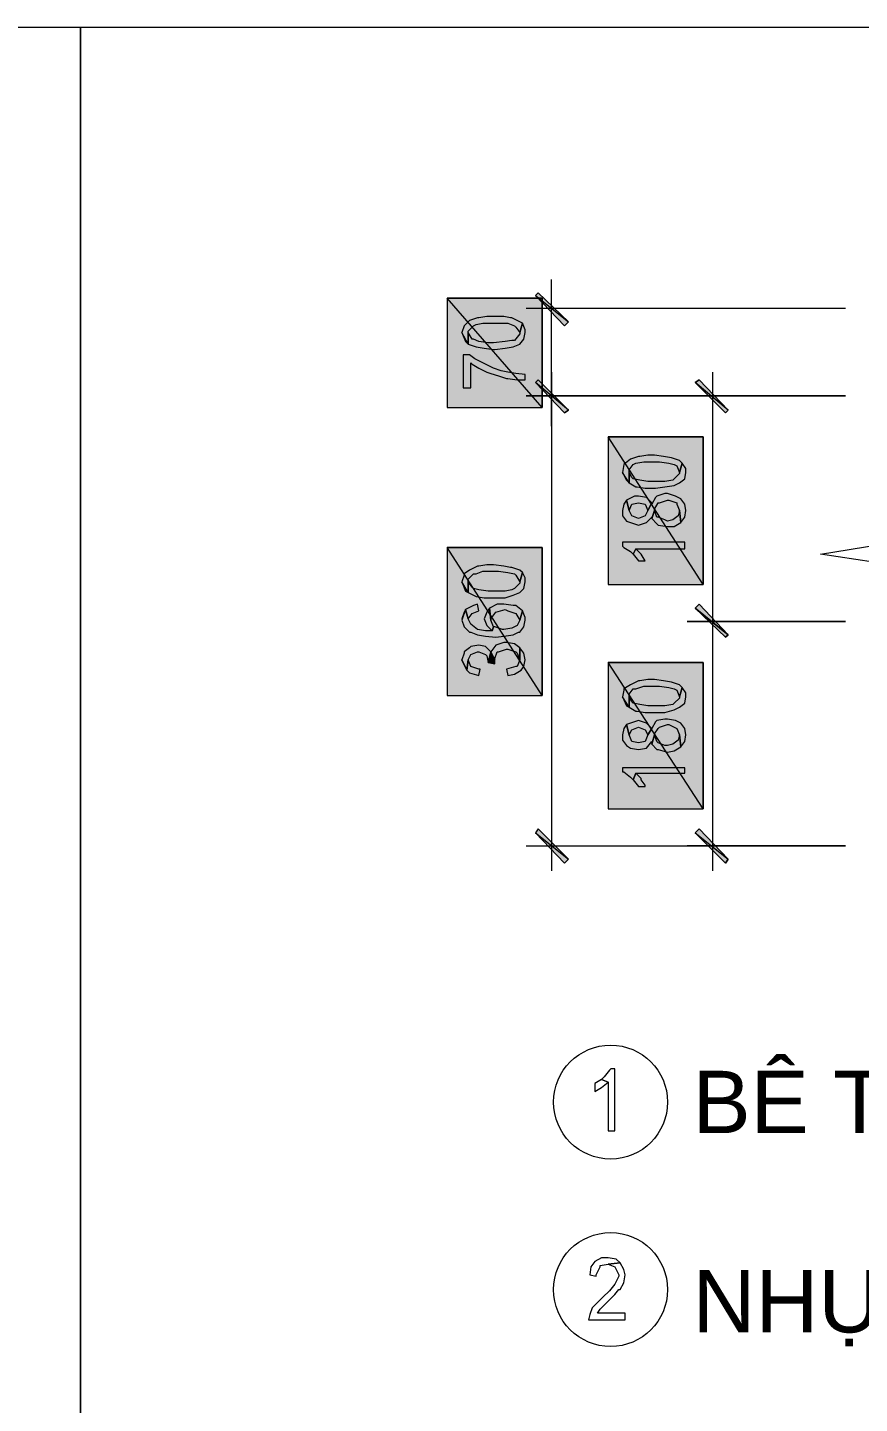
# Model space of a CAD drawing. Header units: millimetres. Extents: x 5117 to 246734, y -48177 to 129208.
# Drawn here: x 212016 to 212063.2, y 2460.3 to 2538.3 of the extents above; entities that cross this region are included whole.
import ezdxf

# ---------------------------------------------------------------- set-up
doc = ezdxf.new("R2010")
doc.units = ezdxf.units.MM
for name, color, linetype, lineweight in [('PCCC_241204-CHI TIET CAU TAO PCCC_dwg-1', 250, 'Continuous', 18), ('PDF_Geometry', 250, 'Continuous', 18), ('PDF_Solid Fills', 250, 'Continuous', 18), ('PDF_Text-1', 7, 'Continuous', 18)]:
    doc.layers.add(name, color=color, linetype=linetype, lineweight=lineweight)
doc.styles.add('Arial_2', font='arial_0.ttf', dxfattribs={"height": 3.536039})

# ---------------------------------------------------------------- blocks, each defined once
blk = doc.blocks.new('PCCC_241204-CHI TIET CAU TAO PCCC_dwg-1605646-PCCC-CHI TIẾT CÂU TẠO PCCC')
at = {"layer": 'PDF_Solid Fills'}
for points in [[(3294.985, 2516.752), (3289.596, 2522.964), (3289.596, 2516.752)], [(3294.985, 2516.752), (3289.596, 2522.964), (3294.985, 2522.964)], [(3296.482, 2521.617), (3294.76, 2523.263), (3294.61, 2523.114)], [(3296.257, 2521.392), (3294.61, 2523.114), (3296.482, 2521.617)], [(3296.482, 2516.602), (3294.61, 2518.174), (3294.76, 2518.323)], [(3296.482, 2516.602), (3294.61, 2518.174), (3294.76, 2518.323)], [(3296.257, 2516.452), (3296.482, 2516.602), (3294.61, 2518.174)], [(3296.257, 2516.452), (3296.482, 2516.602), (3294.61, 2518.174)], [(3305.538, 2516.602), (3303.667, 2518.174), (3303.891, 2518.323)], [(3305.388, 2516.452), (3305.538, 2516.602), (3303.667, 2518.174)], [(3304.116, 2506.722), (3298.727, 2515.105), (3298.727, 2506.722)], [(3304.116, 2506.722), (3298.727, 2515.105), (3304.116, 2515.105)], [(3294.985, 2500.435), (3289.596, 2508.818), (3289.596, 2500.435)], [(3294.985, 2500.435), (3289.596, 2508.818), (3294.985, 2508.818)], [(3305.538, 2503.878), (3303.891, 2505.6), (3303.667, 2505.375)], [(3305.538, 2503.878), (3303.667, 2505.375), (3303.891, 2505.6)], [(3305.388, 2503.729), (3303.667, 2505.375), (3305.538, 2503.878)], [(3305.388, 2503.729), (3305.538, 2503.878), (3303.667, 2505.375)], [(3292.29, 2502.232), (3292.29, 2502.456), (3292.066, 2502.905), (3291.916, 2502.306)], [(3304.116, 2493.999), (3298.727, 2502.306), (3298.727, 2493.999)], [(3304.116, 2493.999), (3298.727, 2502.306), (3304.116, 2502.306)], [(3296.482, 2491.154), (3294.76, 2492.876), (3294.61, 2492.651)], [(3305.538, 2491.154), (3303.891, 2492.876), (3303.667, 2492.651)], [(3296.257, 2490.93), (3294.61, 2492.651), (3296.482, 2491.154)], [(3305.388, 2490.93), (3303.667, 2492.651), (3305.538, 2491.154)]]:
    blk.add_hatch(color=256, dxfattribs=at).paths.add_polyline_path(points)
at = {"layer": 'PDF_Geometry'}
for p, q in [((3295.509, 2515.704), (3295.509, 2524.012)), ((3312.199, 2522.365), (3294.086, 2522.365)), ((3295.509, 2518.773), (3295.509, 2490.481)), ((3304.64, 2518.773), (3304.64, 2503.205)), ((3304.64, 2506.049), (3304.64, 2490.481))]:
    blk.add_line(p, q, dxfattribs=at)
at = {"layer": 'PDF_Geometry', "flags": 128}
for points in [[(3075.835, 2173.732), (3268.788, 2173.732), (3268.788, 2538.307), (3075.835, 2538.307)], [(3268.788, 2397.971), (3461.742, 2397.971), (3461.742, 2538.307), (3268.788, 2538.307)], [(3289.596, 2516.752), (3294.985, 2516.752), (3294.985, 2522.964), (3289.596, 2522.964)], [(3294.76, 2523.263), (3294.61, 2523.114), (3296.257, 2521.392), (3296.482, 2521.617)], [(3290.494, 2519.746), (3290.494, 2517.874), (3290.943, 2517.874), (3290.943, 2519.296), (3291.018, 2519.222), (3291.392, 2518.997), (3291.841, 2518.773), (3292.066, 2518.698), (3292.515, 2518.548), (3292.964, 2518.398), (3293.039, 2518.398), (3293.563, 2518.323), (3294.012, 2518.323), (3294.012, 2518.623), (3293.488, 2518.698), (3293.039, 2518.773), (3292.664, 2518.847), (3292.215, 2518.997), (3291.766, 2519.222), (3291.617, 2519.296), (3291.167, 2519.521), (3290.868, 2519.746)], [(3296.257, 2516.452), (3294.61, 2518.174), (3294.76, 2518.323), (3296.482, 2516.602), (3296.257, 2516.452), (3296.482, 2516.602), (3294.76, 2518.323), (3294.61, 2518.174)], [(3305.388, 2516.452), (3305.538, 2516.602), (3303.891, 2518.323), (3303.667, 2518.174)], [(3298.727, 2506.722), (3304.116, 2506.722), (3304.116, 2515.105), (3298.727, 2515.105)], [(3299.55, 2510.914), (3299.55, 2510.614), (3299.775, 2510.315), (3299.999, 2510.24), (3300.448, 2510.09), (3300.897, 2510.24), (3301.197, 2510.539), (3301.197, 2510.465), (3301.347, 2510.914), (3301.347, 2510.989), (3301.571, 2511.363), (3301.646, 2511.363), (3302.095, 2511.512), (3302.17, 2511.512), (3302.619, 2511.363), (3302.619, 2511.288), (3302.769, 2510.914), (3302.843, 2510.24), (3303.068, 2510.539), (3303.143, 2510.914), (3303.068, 2511.288), (3302.843, 2511.587), (3302.544, 2511.737), (3302.095, 2511.887), (3301.945, 2511.887), (3301.496, 2511.737), (3301.421, 2511.662), (3301.197, 2511.288), (3301.197, 2511.363), (3300.972, 2510.914), (3300.823, 2510.614), (3300.448, 2510.465), (3300.074, 2510.614), (3299.924, 2510.914), (3299.775, 2511.512), (3299.625, 2511.288)], [(3299.775, 2511.512), (3299.924, 2510.914), (3300.074, 2511.288), (3300.448, 2511.363), (3300.823, 2511.288), (3300.972, 2510.914), (3301.197, 2511.363), (3300.897, 2511.662), (3300.448, 2511.737), (3300.224, 2511.737)], [(3301.197, 2510.465), (3301.496, 2510.165), (3301.571, 2510.09), (3302.095, 2510.016), (3302.469, 2510.016), (3302.843, 2510.24), (3302.769, 2510.914), (3302.694, 2510.614), (3302.394, 2510.39), (3302.095, 2510.315), (3301.945, 2510.39), (3301.571, 2510.539), (3301.496, 2510.539), (3301.347, 2510.914)], [(3289.596, 2500.435), (3294.985, 2500.435), (3294.985, 2508.818), (3289.596, 2508.818)], [(3299.55, 2509.117), (3299.55, 2508.893), (3299.625, 2508.818), (3299.999, 2508.594), (3300.149, 2508.444), (3300.299, 2508.743), (3303.068, 2508.743), (3303.068, 2509.117)], [(3300.149, 2508.444), (3300.448, 2508.07), (3300.823, 2508.07), (3300.598, 2508.444), (3300.299, 2508.743)], [(3291.691, 2504.776), (3291.841, 2504.402), (3292.14, 2504.103), (3292.215, 2504.327), (3292.066, 2504.702), (3291.991, 2505.375), (3291.841, 2505.151)], [(3291.991, 2505.375), (3292.066, 2504.702), (3292.066, 2504.776), (3292.29, 2505.076), (3292.365, 2505.151), (3292.889, 2505.3), (3293.039, 2505.225), (3293.488, 2505.076), (3293.712, 2504.702), (3293.862, 2505.225), (3293.488, 2505.525), (3293.338, 2505.525), (3292.814, 2505.6), (3292.44, 2505.6)], [(3303.891, 2505.6), (3303.667, 2505.375), (3305.388, 2503.729), (3305.538, 2503.878)], [(3305.388, 2503.729), (3305.538, 2503.878), (3303.891, 2505.6), (3303.667, 2505.375)], [(3303.218, 2504.627), (3312.199, 2504.627)], [(3292.066, 2502.905), (3292.29, 2502.456), (3292.29, 2502.531), (3292.44, 2502.905), (3292.515, 2502.905), (3292.964, 2503.055), (3293.039, 2503.055), (3293.488, 2502.905), (3293.563, 2502.83), (3293.712, 2502.456), (3293.712, 2503.13), (3293.413, 2503.354), (3292.964, 2503.429), (3292.814, 2503.429), (3292.365, 2503.279), (3292.29, 2503.205)], [(3292.964, 2501.932), (3293.039, 2501.558), (3293.413, 2501.633), (3293.787, 2501.857), (3293.937, 2502.082), (3294.012, 2502.456), (3293.937, 2502.83), (3293.712, 2503.13), (3293.712, 2502.456), (3293.563, 2502.082), (3293.488, 2502.082)], [(3291.916, 2502.306), (3292.29, 2502.232), (3292.29, 2502.456), (3292.066, 2502.905)], [(3298.727, 2493.999), (3304.116, 2493.999), (3304.116, 2502.306), (3298.727, 2502.306)], [(3299.55, 2498.19), (3299.55, 2497.891), (3299.775, 2497.591), (3299.999, 2497.441), (3300.448, 2497.367), (3300.897, 2497.441), (3301.197, 2497.816), (3301.197, 2497.666), (3301.347, 2498.19), (3301.347, 2498.265), (3301.571, 2498.564), (3301.646, 2498.639), (3302.095, 2498.789), (3302.17, 2498.789), (3302.619, 2498.564), (3302.769, 2498.19), (3302.843, 2497.516), (3303.068, 2497.816), (3303.143, 2498.19), (3303.068, 2498.564), (3302.843, 2498.864), (3302.544, 2499.013), (3302.095, 2499.088), (3301.945, 2499.088), (3301.496, 2499.013), (3301.421, 2498.938), (3301.197, 2498.564), (3300.972, 2498.19), (3300.823, 2497.816), (3300.448, 2497.741), (3300.074, 2497.816), (3299.924, 2498.19), (3299.775, 2498.789), (3299.625, 2498.564)], [(3299.775, 2498.789), (3299.924, 2498.19), (3300.074, 2498.489), (3300.448, 2498.639), (3300.823, 2498.489), (3300.972, 2498.19), (3301.197, 2498.564), (3300.897, 2498.864), (3300.448, 2499.013), (3300.224, 2498.938)], [(3301.197, 2497.666), (3301.496, 2497.367), (3301.571, 2497.367), (3302.095, 2497.217), (3302.469, 2497.292), (3302.843, 2497.516), (3302.769, 2498.19), (3302.694, 2497.891), (3302.394, 2497.666), (3302.095, 2497.591), (3301.945, 2497.591), (3301.571, 2497.741), (3301.496, 2497.816), (3301.347, 2498.19)], [(3299.55, 2496.319), (3299.55, 2496.094), (3299.625, 2496.094), (3299.999, 2495.795), (3300.149, 2495.645), (3300.299, 2496.019), (3303.068, 2496.019), (3303.068, 2496.319)], [(3300.149, 2495.645), (3300.448, 2495.271), (3300.823, 2495.271), (3300.823, 2495.346), (3300.598, 2495.645), (3300.598, 2495.72), (3300.299, 2496.019)], [(3294.76, 2492.876), (3294.61, 2492.651), (3296.257, 2490.93), (3296.482, 2491.154)], [(3303.891, 2492.876), (3303.667, 2492.651), (3305.388, 2490.93), (3305.538, 2491.154)], [(3299.101, 2479.254), (3298.877, 2479.254), (3298.802, 2479.179), (3298.502, 2478.805), (3298.353, 2478.655), (3298.727, 2478.505), (3298.727, 2475.736), (3299.101, 2475.736)], [(3298.353, 2478.655), (3297.978, 2478.431), (3297.978, 2477.981), (3298.353, 2478.206), (3298.727, 2478.505)], [(3299.401, 2468.251), (3298.727, 2468.177), (3299.101, 2468.027), (3299.326, 2467.578), (3299.326, 2467.503), (3299.101, 2467.054), (3298.802, 2466.68), (3298.428, 2466.305), (3298.203, 2466.081), (3297.904, 2465.782), (3297.829, 2465.707), (3297.679, 2465.332), (3297.604, 2465.033), (3299.7, 2465.033), (3299.7, 2465.407), (3298.128, 2465.407), (3298.278, 2465.632), (3298.353, 2465.707), (3298.727, 2466.081), (3299.101, 2466.455), (3299.326, 2466.755), (3299.401, 2466.755), (3299.625, 2467.129), (3299.7, 2467.578), (3299.625, 2467.877)], [(3298.727, 2468.551), (3298.353, 2468.551), (3297.978, 2468.326), (3297.754, 2468.027), (3297.679, 2467.578), (3298.053, 2467.503), (3298.053, 2467.578), (3298.278, 2468.027), (3298.278, 2468.102), (3298.727, 2468.177), (3299.401, 2468.251), (3299.176, 2468.476)]]:
    blk.add_lwpolyline(points, close=True, dxfattribs=at)
for points in [[(3290.793, 2520.344), (3291.242, 2520.195), (3291.691, 2520.12), (3292.215, 2520.045), (3292.29, 2520.045), (3292.889, 2520.12), (3293.338, 2520.195), (3293.712, 2520.344), (3293.937, 2520.644), (3294.012, 2521.018), (3294.012, 2521.168), (3293.862, 2521.542), (3293.712, 2521.018), (3293.712, 2520.943), (3293.413, 2520.569), (3293.263, 2520.569), (3292.889, 2520.494), (3292.215, 2520.419), (3291.916, 2520.419), (3291.392, 2520.494), (3291.093, 2520.644), (3291.018, 2520.644), (3290.793, 2521.018), (3290.793, 2520.344), (3290.419, 2521.018), (3290.644, 2520.494), (3290.793, 2520.344), (3290.793, 2521.018), (3290.793, 2521.093), (3291.093, 2521.392), (3291.242, 2521.467), (3291.617, 2521.542), (3292.215, 2521.542), (3292.515, 2521.542), (3293.039, 2521.542), (3293.413, 2521.392), (3293.488, 2521.317), (3293.712, 2521.018), (3293.862, 2521.542), (3293.712, 2521.617), (3293.263, 2521.841), (3293.188, 2521.841), (3292.814, 2521.916), (3292.215, 2521.916), (3291.841, 2521.916), (3291.392, 2521.841), (3291.317, 2521.841), (3290.868, 2521.692), (3290.569, 2521.392), (3290.419, 2521.018)], [(3318.037, 2491.903), (3315.866, 2489.807), (3313.771, 2491.903), (3363.543, 2491.903), (3313.771, 2491.903), (3313.771, 2507.995), (3310.777, 2508.444), (3316.69, 2509.417), (3313.771, 2509.866), (3313.771, 2522.365), (3363.543, 2522.365), (3363.543, 2508.743), (3366.537, 2508.294), (3360.624, 2507.396), (3363.543, 2506.947), (3363.543, 2491.903), (3313.771, 2491.903)], [(3303.218, 2517.425), (3312.199, 2517.425), (3294.086, 2517.425), (3312.199, 2517.425)], [(3299.924, 2512.485), (3300.299, 2512.261), (3300.374, 2512.261), (3300.823, 2512.186), (3301.347, 2512.186), (3301.421, 2512.186), (3301.945, 2512.261), (3302.469, 2512.336), (3302.769, 2512.485), (3303.068, 2512.71), (3303.143, 2513.084), (3303.143, 2513.309), (3302.918, 2513.608), (3302.769, 2513.084), (3302.769, 2513.009), (3302.469, 2512.71), (3302.394, 2512.635), (3301.945, 2512.56), (3301.347, 2512.56), (3300.972, 2512.56), (3300.523, 2512.635), (3300.149, 2512.71), (3300.074, 2512.785), (3299.924, 2513.084), (3299.924, 2512.485), (3299.55, 2513.084), (3299.775, 2512.635), (3299.924, 2512.485), (3299.924, 2513.084), (3299.924, 2513.234), (3300.149, 2513.533), (3300.299, 2513.608), (3300.748, 2513.683), (3301.347, 2513.683), (3301.646, 2513.683), (3302.17, 2513.608), (3302.469, 2513.533), (3302.619, 2513.458), (3302.769, 2513.084), (3302.918, 2513.608), (3302.769, 2513.758), (3302.32, 2513.908), (3301.87, 2513.982), (3301.347, 2514.057), (3300.972, 2514.057), (3300.523, 2513.982), (3300.448, 2513.982), (3299.999, 2513.833), (3299.625, 2513.533), (3299.55, 2513.084)], [(3290.793, 2506.273), (3291.242, 2506.049), (3291.691, 2505.974), (3292.215, 2505.974), (3292.29, 2505.974), (3292.889, 2505.974), (3293.338, 2506.124), (3293.712, 2506.273), (3293.937, 2506.498), (3294.012, 2506.872), (3294.012, 2507.097), (3293.862, 2507.396), (3293.712, 2506.872), (3293.712, 2506.797), (3293.413, 2506.498), (3293.263, 2506.423), (3292.889, 2506.348), (3292.215, 2506.348), (3291.916, 2506.348), (3291.392, 2506.423), (3291.093, 2506.498), (3291.018, 2506.573), (3290.793, 2506.872), (3290.793, 2506.273), (3290.419, 2506.872), (3290.644, 2506.348), (3290.793, 2506.273), (3290.793, 2506.872), (3290.793, 2507.022), (3291.093, 2507.321), (3291.242, 2507.321), (3291.617, 2507.471), (3292.215, 2507.471), (3292.515, 2507.471), (3293.039, 2507.396), (3293.413, 2507.321), (3293.488, 2507.246), (3293.712, 2506.872), (3293.862, 2507.396), (3293.712, 2507.546), (3293.263, 2507.695), (3293.188, 2507.695), (3292.814, 2507.77), (3292.215, 2507.845), (3291.841, 2507.845), (3291.392, 2507.77), (3291.317, 2507.77), (3290.868, 2507.546), (3290.569, 2507.321), (3290.569, 2507.246), (3290.419, 2506.872)], [(3290.644, 2505.3), (3290.793, 2504.776), (3291.018, 2505.076), (3291.392, 2505.225), (3291.317, 2505.6), (3291.093, 2505.525), (3290.644, 2505.3), (3290.419, 2504.702), (3290.569, 2504.327), (3290.868, 2504.028), (3290.943, 2504.028), (3291.317, 2503.878), (3291.766, 2503.803), (3292.365, 2503.729), (3292.814, 2503.803), (3293.338, 2503.878), (3293.637, 2504.028), (3293.712, 2504.028), (3293.937, 2504.327), (3294.012, 2504.702), (3294.012, 2504.851), (3293.862, 2505.225), (3293.712, 2504.702), (3293.563, 2504.402), (3293.263, 2504.252), (3292.814, 2504.178), (3292.739, 2504.178), (3292.29, 2504.327), (3292.215, 2504.327), (3292.14, 2504.103), (3291.766, 2504.103), (3291.317, 2504.178), (3290.943, 2504.477), (3290.793, 2504.776), (3290.644, 2505.3), (3290.569, 2505.151), (3290.419, 2504.776)], [(3290.718, 2501.857), (3290.868, 2501.708), (3291.392, 2501.558), (3291.467, 2501.932), (3291.392, 2501.932), (3290.943, 2502.082), (3290.793, 2502.456), (3290.718, 2501.857), (3290.419, 2502.456), (3290.718, 2501.857), (3290.793, 2502.456), (3290.943, 2502.756), (3291.317, 2502.905), (3291.392, 2502.905), (3291.766, 2502.756), (3291.841, 2502.681), (3291.916, 2502.306), (3292.066, 2502.905), (3291.766, 2503.205), (3291.392, 2503.279), (3290.943, 2503.205), (3290.868, 2503.13), (3290.569, 2502.905), (3290.569, 2502.83), (3290.419, 2502.456)], [(3299.924, 2499.762), (3300.299, 2499.537), (3300.374, 2499.537), (3300.823, 2499.462), (3301.347, 2499.462), (3301.421, 2499.462), (3301.945, 2499.462), (3302.469, 2499.612), (3302.769, 2499.762), (3303.068, 2499.986), (3303.143, 2500.36), (3303.143, 2500.585), (3302.918, 2500.884), (3302.769, 2500.36), (3302.769, 2500.286), (3302.469, 2499.986), (3302.394, 2499.911), (3301.945, 2499.837), (3301.347, 2499.837), (3300.972, 2499.837), (3300.523, 2499.911), (3300.149, 2499.986), (3300.074, 2500.061), (3299.924, 2500.36), (3299.924, 2499.762), (3299.55, 2500.36), (3299.775, 2499.837), (3299.924, 2499.762), (3299.924, 2500.36), (3299.924, 2500.51), (3300.149, 2500.81), (3300.299, 2500.81), (3300.748, 2500.959), (3301.347, 2500.959), (3301.646, 2500.959), (3302.17, 2500.884), (3302.469, 2500.81), (3302.619, 2500.735), (3302.769, 2500.36), (3302.918, 2500.884), (3302.769, 2501.034), (3302.32, 2501.184), (3301.87, 2501.259), (3301.347, 2501.333), (3300.972, 2501.333), (3300.523, 2501.259), (3300.448, 2501.259), (3299.999, 2501.034), (3299.625, 2500.81), (3299.625, 2500.735), (3299.55, 2500.36)], [(3294.086, 2491.903), (3312.199, 2491.903), (3303.218, 2491.903)]]:
    blk.add_lwpolyline(points, dxfattribs=at)
at = {"layer": 'PDF_Geometry'}
for centre in [(3298.864, 2477.372), (3298.864, 2466.744)]:
    blk.add_circle(centre, 3.231, dxfattribs=at)
at = {"layer": 'PDF_Solid Fills'}
for p, q in [((3294.985, 2516.752), (3289.596, 2522.964)), ((3289.596, 2522.964), (3289.596, 2516.752)), ((3294.985, 2516.752), (3289.596, 2522.964)), ((3289.596, 2522.964), (3294.985, 2522.964)), ((3294.76, 2523.263), (3294.61, 2523.114)), ((3294.61, 2523.114), (3296.482, 2521.617)), ((3296.257, 2521.392), (3294.61, 2523.114)), ((3294.61, 2523.114), (3296.482, 2521.617)), ((3296.482, 2521.617), (3294.76, 2523.263)), ((3294.985, 2522.964), (3294.985, 2516.752)), ((3296.482, 2521.617), (3296.257, 2521.392)), ((3294.61, 2518.174), (3294.76, 2518.323)), ((3294.61, 2518.174), (3294.76, 2518.323)), ((3296.482, 2516.602), (3294.61, 2518.174)), ((3294.61, 2518.174), (3296.257, 2516.452)), ((3296.482, 2516.602), (3294.61, 2518.174)), ((3296.482, 2516.602), (3294.61, 2518.174)), ((3294.61, 2518.174), (3296.257, 2516.452)), ((3296.482, 2516.602), (3294.61, 2518.174)), ((3294.76, 2518.323), (3296.482, 2516.602)), ((3294.76, 2518.323), (3296.482, 2516.602)), ((3303.667, 2518.174), (3303.891, 2518.323)), ((3305.538, 2516.602), (3303.667, 2518.174)), ((3303.667, 2518.174), (3305.388, 2516.452)), ((3305.538, 2516.602), (3303.667, 2518.174)), ((3303.891, 2518.323), (3305.538, 2516.602)), ((3289.596, 2516.752), (3294.985, 2516.752)), ((3296.257, 2516.452), (3296.482, 2516.602)), ((3296.257, 2516.452), (3296.482, 2516.602)), ((3305.388, 2516.452), (3305.538, 2516.602)), ((3304.116, 2506.722), (3298.727, 2515.105)), ((3298.727, 2515.105), (3298.727, 2506.722)), ((3304.116, 2506.722), (3298.727, 2515.105)), ((3298.727, 2515.105), (3304.116, 2515.105)), ((3304.116, 2515.105), (3304.116, 2506.722)), ((3294.985, 2500.435), (3289.596, 2508.818)), ((3289.596, 2508.818), (3289.596, 2500.435)), ((3294.985, 2500.435), (3289.596, 2508.818)), ((3289.596, 2508.818), (3294.985, 2508.818)), ((3294.985, 2508.818), (3294.985, 2500.435)), ((3298.727, 2506.722), (3304.116, 2506.722)), ((3303.891, 2505.6), (3303.667, 2505.375)), ((3303.667, 2505.375), (3303.891, 2505.6)), ((3303.667, 2505.375), (3305.538, 2503.878)), ((3305.388, 2503.729), (3303.667, 2505.375)), ((3303.667, 2505.375), (3305.538, 2503.878)), ((3305.538, 2503.878), (3303.667, 2505.375)), ((3303.667, 2505.375), (3305.388, 2503.729)), ((3305.538, 2503.878), (3303.667, 2505.375)), ((3305.538, 2503.878), (3303.891, 2505.6)), ((3303.891, 2505.6), (3305.538, 2503.878)), ((3305.538, 2503.878), (3305.388, 2503.729)), ((3305.388, 2503.729), (3305.538, 2503.878)), ((3292.066, 2502.905), (3291.916, 2502.306)), ((3291.916, 2502.306), (3292.29, 2502.232)), ((3292.29, 2502.456), (3292.066, 2502.905)), ((3292.29, 2502.232), (3292.29, 2502.456)), ((3304.116, 2493.999), (3298.727, 2502.306)), ((3298.727, 2502.306), (3298.727, 2493.999)), ((3304.116, 2493.999), (3298.727, 2502.306)), ((3298.727, 2502.306), (3304.116, 2502.306)), ((3304.116, 2502.306), (3304.116, 2493.999)), ((3289.596, 2500.435), (3294.985, 2500.435)), ((3298.727, 2493.999), (3304.116, 2493.999)), ((3294.76, 2492.876), (3294.61, 2492.651)), ((3296.482, 2491.154), (3294.76, 2492.876)), ((3303.891, 2492.876), (3303.667, 2492.651)), ((3305.538, 2491.154), (3303.891, 2492.876)), ((3294.61, 2492.651), (3296.482, 2491.154)), ((3296.257, 2490.93), (3294.61, 2492.651)), ((3294.61, 2492.651), (3296.482, 2491.154)), ((3303.667, 2492.651), (3305.538, 2491.154)), ((3305.388, 2490.93), (3303.667, 2492.651)), ((3303.667, 2492.651), (3305.538, 2491.154)), ((3296.482, 2491.154), (3296.257, 2490.93)), ((3305.538, 2491.154), (3305.388, 2490.93))]:
    blk.add_line(p, q, dxfattribs=at)
at = {"layer": 'PDF_Text-1', "char_height": 3.53604, "attachment_point": 1, "line_spacing_factor": 0.941778, "style": 'Arial_2'}
for s, insert, width in [('BÊ TÔNG NH\\fArial|b0|i0|c254|p34|;ỰA CHẶT C12.5, DÀY 7CM, K>=0.98', (3303.517, 2479.15), 135.67724), ('NH\\fArial|b0|i0|c254|p34|;ỰA THẤM BÁM TIÊU CHUẨN 1KG/M2', (3303.517, 2467.849), 111.08736)]:
    blk.add_mtext(s, dxfattribs=dict(at, insert=insert, width=width))

msp = doc.modelspace()

# ---------------------------------------------------------------- block references
at = {"layer": 'PCCC_241204-CHI TIET CAU TAO PCCC_dwg-1'}
msp.add_blockref('PCCC_241204-CHI TIET CAU TAO PCCC_dwg-1605646-PCCC-CHI TIẾT CÂU TẠO PCCC', (208750.222, 0), dxfattribs=at)

doc.saveas('drawing.dxf')
